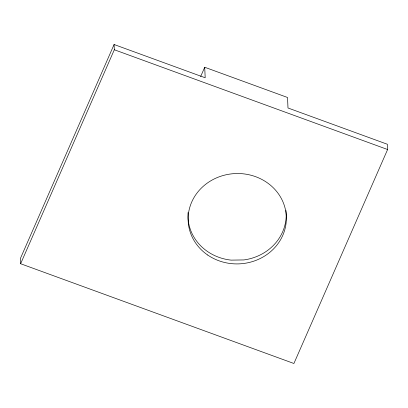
<?xml version="1.0" encoding="UTF-8"?>
<svg xmlns="http://www.w3.org/2000/svg" width="408" height="408" viewBox="0 0 408 408"><rect width="100%" height="100%" fill="white"/><g stroke="black" fill="none" stroke-linecap="round" stroke-linejoin="round"><path stroke-width="0.61" d="M204.724 67.254L205.183 77.76L114.087 44.508L20.4 258.483L20.63 263.736L293.913 363.492L387.6 149.517L387.37 144.264L287.992 107.987L287.538 97.487L204.724 67.254L200.665 76.515M20.63 263.736L114.317 49.756L114.087 44.508M114.317 49.756L387.6 149.517M285.972 210.441A49.133 45.191 -2.5 0 1 243.923 259.932L231.101 260.12A49.133 45.191 -2.5 0 1 188.073 212.502M207.677 255.015A49.133 45.191 -2.5 0 0 285.998 223.9A49.133 45.191 -2.5 0 0 218.045 177.24A49.133 45.191 -2.5 0 0 207.677 255.015"/></g></svg>
